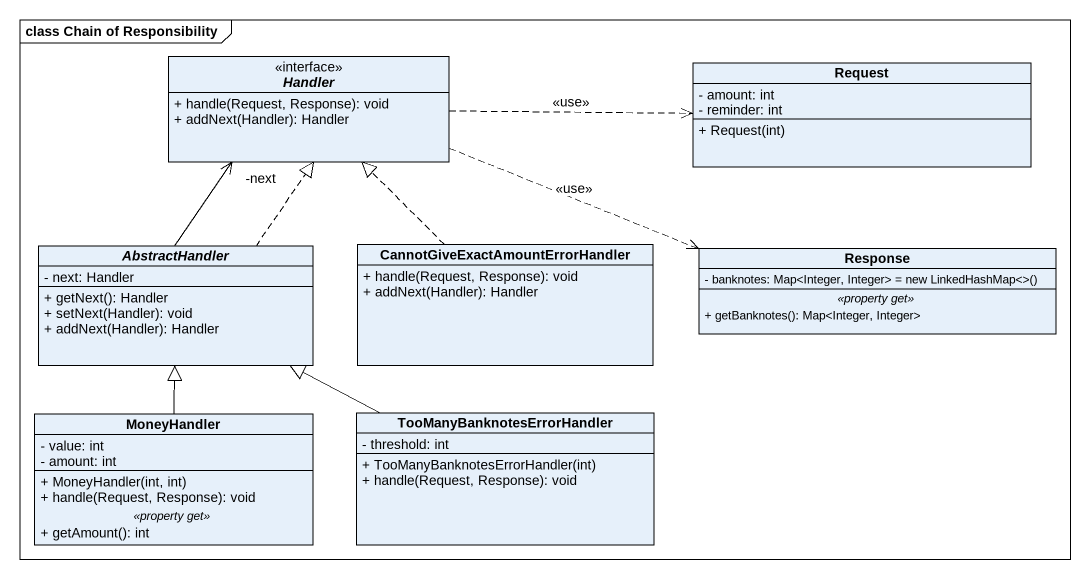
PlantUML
@startuml
mainframe class Chain of Responsibility
hide circle
hide empty members
skinparam classAttributeIconSize 0
interface Handler <<interface>> {
  + handle(Request, Response): void
  + addNext(Handler): Handler
}
class Request {
  - amount: int
  - reminder: int
  + Request(int)
}
abstract class AbstractHandler {
  - next: Handler
  + getNext(): Handler
  + setNext(Handler): void
  + addNext(Handler): Handler
}
class "CannotGiveExactAmountErrorHandler" as CannotGiveExactAmountErrorHa {
  + handle(Request, Response): void
  + addNext(Handler): Handler
}
class Response {
  {field} - banknotes: Map<Integer, Integer> = new LinkedHashMap<>()
  .. <<property get>> ..
  + getBanknotes(): Map<Integer, Integer>
}
class MoneyHandler {
  - value: int
  - amount: int
  --
  + MoneyHandler(int, int)
  + handle(Request, Response): void
  .. <<property get>> ..
  + getAmount(): int
}
class TooManyBanknotesErrorHandler {
  - threshold: int
  + TooManyBanknotesErrorHandler(int)
  + handle(Request, Response): void
}
Handler .right.> Request : <<use>>
Handler .right.> Response : <<use>>
AbstractHandler -up-> "-next" Handler
AbstractHandler .up.|> Handler
CannotGiveExactAmountErrorHa .up.|> Handler
MoneyHandler -up-|> AbstractHandler
TooManyBanknotesErrorHandler -left-|> AbstractHandler
@enduml
